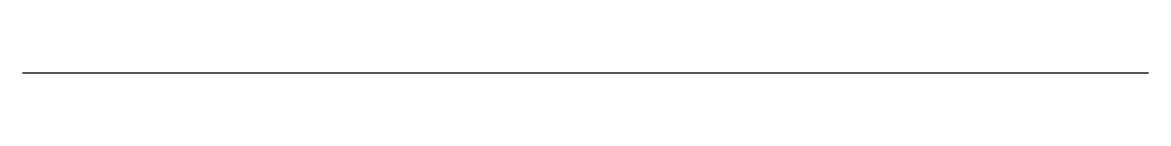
# Model space of a CAD drawing. Extents: x -0.236 to 0, y 0 to 0.
import ezdxf

# ---------------------------------------------------------------- set-up
doc = ezdxf.new("R2010")
doc.units = 0

msp = doc.modelspace()

# ---------------------------------------------------------------- linework, layer by layer
msp.add_polyline3d([(0, 0, -0.23622), (-0.0364, 0, -0.23354), (-0.07092, 0, -0.22576), (-0.10321, 0, -0.21324), (-0.13287, 0, -0.19636), (-0.15955, 0, -0.17549), (-0.18287, 0, -0.15102), (-0.20245, 0, -0.1233), (-0.21791, 0, -0.09272), (-0.2289, 0, -0.05964), (-0.23502, 0, -0.02445), (-0.23622, 0, 0)])

doc.saveas('drawing.dxf')
